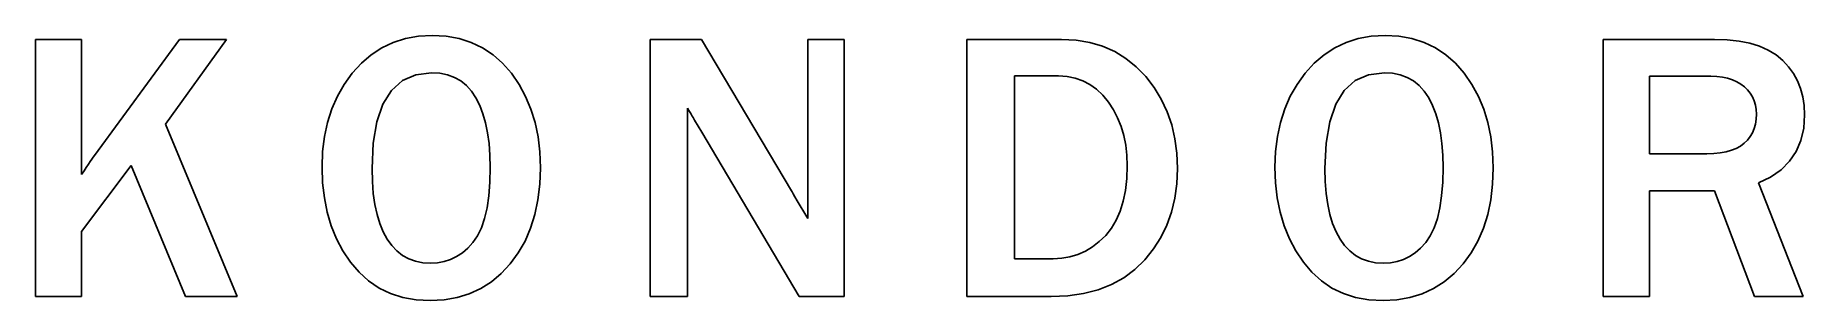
# Model space of a CAD drawing. Header units: metres. Extents: x 164 to 381, y 159 to 192.
import ezdxf

# ---------------------------------------------------------------- set-up
doc = ezdxf.new("R2010")
doc.units = ezdxf.units.M

msp = doc.modelspace()

# ---------------------------------------------------------------- linework, layer by layer
for p, q in [((169.942, 191.385), (164.27, 191.385)), ((164.27, 191.385), (164.27, 159.913)), ((169.942, 174.853), (169.942, 191.385)), ((181.954, 191.385), (171.51, 177.182)), ((180.225, 181.032), (187.695, 191.385)), ((187.695, 191.385), (181.954, 191.385)), ((208.136, 191.02), (206.736, 190.359)), ((209.632, 191.491), (208.136, 191.02)), ((211.226, 191.774), (209.632, 191.491)), ((212.917, 191.869), (211.226, 191.774)), ((214.617, 191.774), (212.917, 191.869)), ((216.211, 191.491), (214.617, 191.774)), ((217.701, 191.02), (216.211, 191.491)), ((219.086, 190.359), (217.701, 191.02)), ((245.918, 191.385), (239.647, 191.385)), ((239.647, 191.385), (239.647, 159.913)), ((256.939, 172.847), (245.918, 191.385)), ((263.418, 191.385), (258.945, 191.385)), ((258.945, 191.385), (258.945, 169.458)), ((263.418, 159.913), (263.418, 191.385)), ((290.045, 191.385), (278.447, 191.385)), ((278.447, 191.385), (278.447, 159.913)), ((291.831, 191.292), (290.045, 191.385)), ((293.513, 191.013), (291.831, 191.292)), ((295.093, 190.548), (293.513, 191.013)), ((324.933, 191.02), (323.533, 190.359)), ((326.43, 191.491), (324.933, 191.02)), ((328.023, 191.774), (326.43, 191.491)), ((329.714, 191.869), (328.023, 191.774)), ((331.414, 191.774), (329.714, 191.869)), ((333.009, 191.491), (331.414, 191.774)), ((334.499, 191.02), (333.009, 191.491)), ((335.884, 190.359), (334.499, 191.02)), ((370.094, 191.385), (356.444, 191.385)), ((356.444, 191.385), (356.444, 159.913)), ((371.659, 191.332), (370.094, 191.385)), ((373.101, 191.175), (371.659, 191.332)), ((374.42, 190.912), (373.101, 191.175)), ((375.616, 190.545), (374.42, 190.912)), ((205.433, 189.51), (204.227, 188.472)), ((206.736, 190.359), (205.433, 189.51)), ((220.366, 189.51), (219.086, 190.359)), ((221.542, 188.472), (220.366, 189.51)), ((296.568, 189.898), (295.093, 190.548)), ((297.94, 189.061), (296.568, 189.898)), ((299.209, 188.039), (297.94, 189.061)), ((322.23, 189.51), (321.024, 188.472)), ((323.533, 190.359), (322.23, 189.51)), ((337.164, 189.51), (335.884, 190.359)), ((338.339, 188.472), (337.164, 189.51)), ((376.688, 190.073), (375.616, 190.545)), ((377.637, 189.496), (376.688, 190.073)), ((378.463, 188.814), (377.637, 189.496)), ((379.173, 188.048), (378.463, 188.814)), ((203.118, 187.246), (202.133, 185.879)), ((204.227, 188.472), (203.118, 187.246)), ((209.256, 186.346), (210.891, 187.064)), ((210.891, 187.064), (212.824, 187.303)), ((212.824, 187.303), (213.839, 187.241)), ((213.839, 187.241), (214.774, 187.052)), ((214.774, 187.052), (215.631, 186.738)), ((215.631, 186.738), (216.408, 186.298)), ((222.612, 187.246), (221.542, 188.472)), ((223.557, 185.878), (222.612, 187.246)), ((284.281, 164.547), (284.281, 186.911)), ((284.281, 186.911), (289.676, 186.911)), ((289.676, 186.911), (290.732, 186.846)), ((290.732, 186.846), (291.728, 186.651)), ((291.728, 186.651), (292.663, 186.325)), ((300.374, 186.831), (299.209, 188.039)), ((301.407, 185.486), (300.374, 186.831)), ((319.915, 187.246), (318.93, 185.879)), ((321.024, 188.472), (319.915, 187.246)), ((326.053, 186.346), (327.689, 187.064)), ((327.689, 187.064), (329.621, 187.303)), ((329.621, 187.303), (330.636, 187.241)), ((330.636, 187.241), (331.571, 187.052)), ((331.571, 187.052), (332.428, 186.738)), ((332.428, 186.738), (333.205, 186.298)), ((339.409, 187.246), (338.339, 188.472)), ((340.354, 185.878), (339.409, 187.246)), ((362.116, 177.389), (362.116, 186.866)), ((362.116, 186.866), (369.633, 186.866)), ((369.633, 186.866), (370.366, 186.839)), ((370.366, 186.839), (371.052, 186.761)), ((371.052, 186.761), (371.689, 186.631)), ((371.689, 186.631), (372.279, 186.448)), ((379.773, 187.221), (379.173, 188.048)), ((380.264, 186.333), (379.773, 187.221)), ((201.299, 184.421), (200.618, 182.871)), ((202.133, 185.879), (201.299, 184.421)), ((206.877, 183.472), (207.918, 185.148)), ((207.918, 185.148), (209.256, 186.346)), ((216.408, 186.298), (217.106, 185.733)), ((217.106, 185.733), (217.725, 185.042)), ((217.725, 185.042), (218.266, 184.225)), ((224.357, 184.415), (223.557, 185.878)), ((225.011, 182.858), (224.357, 184.415)), ((292.663, 186.325), (293.538, 185.869)), ((293.538, 185.869), (294.352, 185.282)), ((294.352, 185.282), (295.105, 184.565)), ((295.105, 184.565), (295.797, 183.718)), ((302.282, 184.055), (301.407, 185.486)), ((318.097, 184.421), (317.415, 182.871)), ((318.93, 185.879), (318.097, 184.421)), ((323.674, 183.472), (324.715, 185.148)), ((324.715, 185.148), (326.053, 186.346)), ((333.205, 186.298), (333.903, 185.733)), ((333.903, 185.733), (334.523, 185.042)), ((334.523, 185.042), (335.063, 184.225)), ((341.154, 184.415), (340.354, 185.878)), ((341.808, 182.858), (341.154, 184.415)), ((372.279, 186.448), (372.82, 186.213)), ((372.82, 186.213), (373.314, 185.925)), ((373.314, 185.925), (373.759, 185.586)), ((373.759, 185.586), (374.151, 185.204)), ((374.151, 185.204), (374.482, 184.79)), ((374.482, 184.79), (374.753, 184.343)), ((374.753, 184.343), (374.964, 183.864)), ((380.646, 185.383), (380.264, 186.333)), ((380.919, 184.371), (380.646, 185.383)), ((381.083, 183.297), (380.919, 184.371)), ((200.618, 182.871), (200.087, 181.229)), ((206.133, 181.316), (206.877, 183.472)), ((218.266, 184.225), (218.731, 183.298)), ((218.731, 183.298), (219.124, 182.276)), ((219.124, 182.276), (219.446, 181.157)), ((225.52, 181.206), (225.011, 182.858)), ((244.212, 182.969), (244.371, 182.697)), ((244.212, 159.913), (244.212, 182.969)), ((244.371, 182.697), (244.517, 182.446)), ((244.517, 182.446), (244.651, 182.217)), ((244.651, 182.217), (244.773, 182.009)), ((295.797, 183.718), (296.412, 182.777)), ((296.412, 182.777), (296.932, 181.778)), ((302.998, 182.536), (302.282, 184.055)), ((303.554, 180.93), (302.998, 182.536)), ((317.415, 182.871), (316.885, 181.229)), ((322.931, 181.316), (323.674, 183.472)), ((335.063, 184.225), (335.528, 183.298)), ((335.528, 183.298), (335.921, 182.276)), ((335.921, 182.276), (336.243, 181.157)), ((342.317, 181.206), (341.808, 182.858)), ((374.964, 183.864), (375.115, 183.352)), ((375.115, 183.352), (375.205, 182.808)), ((375.235, 182.231), (375.204, 181.606)), ((375.205, 182.808), (375.235, 182.231)), ((381.137, 182.162), (381.083, 183.297)), ((189.01, 159.913), (180.225, 181.032)), ((200.087, 181.229), (199.709, 179.495)), ((205.687, 178.682), (206.133, 181.316)), ((219.446, 181.157), (219.696, 179.944)), ((225.883, 179.46), (225.52, 181.206)), ((244.773, 182.009), (244.883, 181.823)), ((244.883, 181.823), (244.98, 181.659)), ((244.98, 181.659), (245.065, 181.516)), ((245.065, 181.516), (245.965, 180.018)), ((245.965, 180.018), (257.907, 159.913)), ((296.932, 181.778), (297.358, 180.721)), ((297.358, 180.721), (297.689, 179.606)), ((303.952, 179.238), (303.554, 180.93)), ((316.885, 181.229), (316.506, 179.495)), ((322.485, 178.682), (322.931, 181.316)), ((336.243, 181.157), (336.493, 179.944)), ((342.68, 179.46), (342.317, 181.206)), ((374.96, 180.472), (374.746, 179.965)), ((375.113, 181.019), (374.96, 180.472)), ((375.204, 181.606), (375.113, 181.019)), ((380.674, 179.006), (381.022, 180.507)), ((381.022, 180.507), (381.137, 182.162)), ((199.709, 179.495), (199.481, 177.67)), ((205.539, 175.568), (205.687, 178.682)), ((219.696, 179.944), (219.875, 178.634)), ((219.875, 178.634), (219.982, 177.23)), ((226.101, 177.619), (225.883, 179.46)), ((297.689, 179.606), (297.925, 178.433)), ((297.925, 178.433), (298.067, 177.202)), ((304.191, 177.458), (303.952, 179.238)), ((316.506, 179.495), (316.278, 177.67)), ((322.336, 175.568), (322.485, 178.682)), ((336.493, 179.944), (336.672, 178.634)), ((336.672, 178.634), (336.779, 177.23)), ((342.899, 177.619), (342.68, 179.46)), ((372.752, 178.048), (372.164, 177.811)), ((373.276, 178.338), (372.752, 178.048)), ((373.736, 178.68), (373.276, 178.338)), ((374.134, 179.069), (373.736, 178.68)), ((374.47, 179.497), (374.134, 179.069)), ((374.746, 179.965), (374.47, 179.497)), ((380.096, 177.659), (380.674, 179.006)), ((169.942, 167.867), (176.029, 175.937)), ((170.512, 175.73), (170.239, 175.313)), ((170.761, 176.105), (170.512, 175.73)), ((170.985, 176.438), (170.761, 176.105)), ((171.184, 176.728), (170.985, 176.438)), ((171.359, 176.976), (171.184, 176.728)), ((171.51, 177.182), (171.359, 176.976)), ((176.029, 175.937), (182.669, 159.913)), ((199.481, 177.67), (199.405, 175.752)), ((199.405, 175.752), (199.477, 173.821)), ((220.018, 175.729), (219.975, 173.91)), ((219.982, 177.23), (220.018, 175.729)), ((226.099, 173.659), (226.174, 175.683)), ((226.174, 175.683), (226.101, 177.619)), ((298.114, 175.914), (298.06, 174.357)), ((298.067, 177.202), (298.114, 175.914)), ((304.27, 175.591), (304.191, 177.458)), ((316.278, 177.67), (316.203, 175.752)), ((316.203, 175.752), (316.274, 173.821)), ((336.815, 175.729), (336.772, 173.91)), ((336.779, 177.23), (336.815, 175.729)), ((342.896, 173.659), (342.971, 175.683)), ((342.971, 175.683), (342.899, 177.619)), ((369.171, 177.389), (362.116, 177.389)), ((370.015, 177.416), (369.171, 177.389)), ((370.795, 177.495), (370.015, 177.416)), ((371.512, 177.627), (370.795, 177.495)), ((372.164, 177.811), (371.512, 177.627)), ((378.244, 175.429), (379.285, 176.467)), ((379.285, 176.467), (380.096, 177.659)), ((170.239, 175.313), (169.942, 174.853)), ((199.477, 173.821), (199.691, 171.98)), ((205.577, 173.997), (205.539, 175.568)), ((205.69, 172.539), (205.577, 173.997)), ((219.975, 173.91), (219.845, 172.259)), ((225.872, 171.749), (226.099, 173.659)), ((298.06, 174.357), (297.898, 172.914)), ((303.943, 171.949), (304.188, 173.725)), ((304.188, 173.725), (304.27, 175.591)), ((316.274, 173.821), (316.488, 171.98)), ((322.374, 173.997), (322.336, 175.568)), ((322.487, 172.539), (322.374, 173.997)), ((336.772, 173.91), (336.642, 172.259)), ((342.669, 171.749), (342.896, 173.659)), ((375.466, 173.816), (376.97, 174.545)), ((380.976, 159.913), (375.466, 173.816)), ((376.97, 174.545), (378.244, 175.429)), ((199.691, 171.98), (200.047, 170.23)), ((205.88, 171.193), (205.69, 172.539)), ((219.845, 172.259), (219.628, 170.776)), ((225.494, 169.953), (225.872, 171.749)), ((257.014, 172.722), (256.939, 172.847)), ((257.159, 172.477), (257.014, 172.722)), ((257.375, 172.112), (257.159, 172.477)), ((257.662, 171.628), (257.375, 172.112)), ((258.019, 171.024), (257.662, 171.628)), ((297.627, 171.584), (297.248, 170.369)), ((297.898, 172.914), (297.627, 171.584)), ((303.533, 170.262), (303.943, 171.949)), ((316.488, 171.98), (316.844, 170.23)), ((322.677, 171.193), (322.487, 172.539)), ((336.642, 172.259), (336.426, 170.776)), ((342.292, 169.953), (342.669, 171.749)), ((362.116, 172.847), (370.094, 172.847)), ((362.116, 159.913), (362.116, 172.847)), ((370.094, 172.847), (374.981, 159.913)), ((200.047, 170.23), (200.546, 168.57)), ((206.145, 169.959), (205.88, 171.193)), ((206.486, 168.838), (206.145, 169.959)), ((219.325, 169.462), (218.936, 168.316)), ((219.628, 170.776), (219.325, 169.462)), ((224.966, 168.271), (225.494, 169.953)), ((258.447, 170.301), (258.019, 171.024)), ((258.945, 169.458), (258.447, 170.301)), ((296.761, 169.268), (296.166, 168.28)), ((297.248, 170.369), (296.761, 169.268)), ((302.96, 168.665), (303.533, 170.262)), ((316.844, 170.23), (317.343, 168.57)), ((322.942, 169.959), (322.677, 171.193)), ((323.283, 168.838), (322.942, 169.959)), ((336.123, 169.462), (335.733, 168.316)), ((336.426, 170.776), (336.123, 169.462)), ((341.763, 168.271), (342.292, 169.953)), ((169.942, 159.913), (169.942, 167.867)), ((200.546, 168.57), (201.188, 167)), ((201.188, 167), (201.972, 165.521)), ((206.902, 167.83), (206.486, 168.838)), ((207.394, 166.933), (206.902, 167.83)), ((218.46, 167.339), (217.897, 166.53)), ((218.936, 168.316), (218.46, 167.339)), ((224.286, 166.704), (224.966, 168.271)), ((295.462, 167.406), (294.681, 166.648)), ((296.166, 168.28), (295.462, 167.406)), ((301.323, 165.738), (302.223, 167.157)), ((302.223, 167.157), (302.96, 168.665)), ((317.343, 168.57), (317.985, 167)), ((317.985, 167), (318.769, 165.521)), ((323.699, 167.83), (323.283, 168.838)), ((324.192, 166.933), (323.699, 167.83)), ((335.257, 167.339), (334.694, 166.53)), ((335.733, 168.316), (335.257, 167.339)), ((341.083, 166.704), (341.763, 168.271)), ((201.972, 165.521), (202.899, 164.132)), ((207.957, 166.154), (207.394, 166.933)), ((208.586, 165.494), (207.957, 166.154)), ((209.28, 164.954), (208.586, 165.494)), ((210.039, 164.534), (209.28, 164.954)), ((215.905, 164.822), (215.164, 164.46)), ((216.607, 165.288), (215.905, 164.822)), ((217.271, 165.857), (216.607, 165.288)), ((217.897, 166.53), (217.271, 165.857)), ((222.473, 163.913), (223.455, 165.251)), ((223.455, 165.251), (224.286, 166.704)), ((292.056, 165.072), (291.087, 164.78)), ((292.978, 165.481), (292.056, 165.072)), ((293.853, 166.006), (292.978, 165.481)), ((294.681, 166.648), (293.853, 166.006)), ((300.258, 164.409), (301.323, 165.738)), ((318.769, 165.521), (319.696, 164.132)), ((324.755, 166.154), (324.192, 166.933)), ((325.383, 165.494), (324.755, 166.154)), ((326.077, 164.954), (325.383, 165.494)), ((326.836, 164.534), (326.077, 164.954)), ((332.702, 164.822), (331.961, 164.46)), ((333.405, 165.288), (332.702, 164.822)), ((334.069, 165.857), (333.405, 165.288)), ((334.694, 166.53), (334.069, 165.857)), ((339.271, 163.913), (340.252, 165.251)), ((340.252, 165.251), (341.083, 166.704)), ((202.899, 164.132), (203.953, 162.884)), ((203.953, 162.884), (205.122, 161.828)), ((210.864, 164.234), (210.039, 164.534)), ((211.754, 164.054), (210.864, 164.234)), ((212.709, 163.994), (211.754, 164.054)), ((213.566, 164.046), (212.709, 163.994)), ((214.384, 164.201), (213.566, 164.046)), ((215.164, 164.46), (214.384, 164.201)), ((220.162, 161.717), (221.367, 162.723)), ((221.367, 162.723), (222.473, 163.913)), ((289.007, 164.547), (284.281, 164.547)), ((290.07, 164.605), (289.007, 164.547)), ((291.087, 164.78), (290.07, 164.605)), ((297.683, 162.207), (299.041, 163.216)), ((299.041, 163.216), (300.258, 164.409)), ((319.696, 164.132), (320.751, 162.884)), ((320.751, 162.884), (321.919, 161.828)), ((327.661, 164.234), (326.836, 164.534)), ((328.551, 164.054), (327.661, 164.234)), ((329.506, 163.994), (328.551, 164.054)), ((330.363, 164.046), (329.506, 163.994)), ((331.181, 164.201), (330.363, 164.046)), ((331.961, 164.46), (331.181, 164.201)), ((336.959, 161.717), (338.164, 162.723)), ((338.164, 162.723), (339.271, 163.913)), ((205.122, 161.828), (206.403, 160.964)), ((206.403, 160.964), (207.798, 160.292)), ((217.458, 160.252), (218.859, 160.893)), ((218.859, 160.893), (220.162, 161.717)), ((292.763, 160.28), (294.544, 160.739)), ((294.544, 160.739), (296.184, 161.381)), ((296.184, 161.381), (297.683, 162.207)), ((321.919, 161.828), (323.2, 160.964)), ((323.2, 160.964), (324.595, 160.292)), ((334.255, 160.252), (335.656, 160.893)), ((335.656, 160.893), (336.959, 161.717)), ((164.27, 159.913), (169.942, 159.913)), ((182.669, 159.913), (189.01, 159.913)), ((207.798, 160.292), (209.306, 159.813)), ((209.306, 159.813), (210.928, 159.525)), ((210.928, 159.525), (212.663, 159.429)), ((212.663, 159.429), (214.36, 159.52)), ((214.36, 159.52), (215.958, 159.795)), ((215.958, 159.795), (217.458, 160.252)), ((239.647, 159.913), (244.212, 159.913)), ((257.907, 159.913), (263.418, 159.913)), ((278.447, 159.913), (288.776, 159.913)), ((288.776, 159.913), (290.84, 160.005)), ((290.84, 160.005), (292.763, 160.28)), ((324.595, 160.292), (326.103, 159.813)), ((326.103, 159.813), (327.725, 159.525)), ((327.725, 159.525), (329.46, 159.429)), ((329.46, 159.429), (331.157, 159.52)), ((331.157, 159.52), (332.755, 159.795)), ((332.755, 159.795), (334.255, 160.252)), ((356.444, 159.913), (362.116, 159.913)), ((374.981, 159.913), (380.976, 159.913))]:
    msp.add_line(p, q)

doc.saveas('drawing.dxf')
